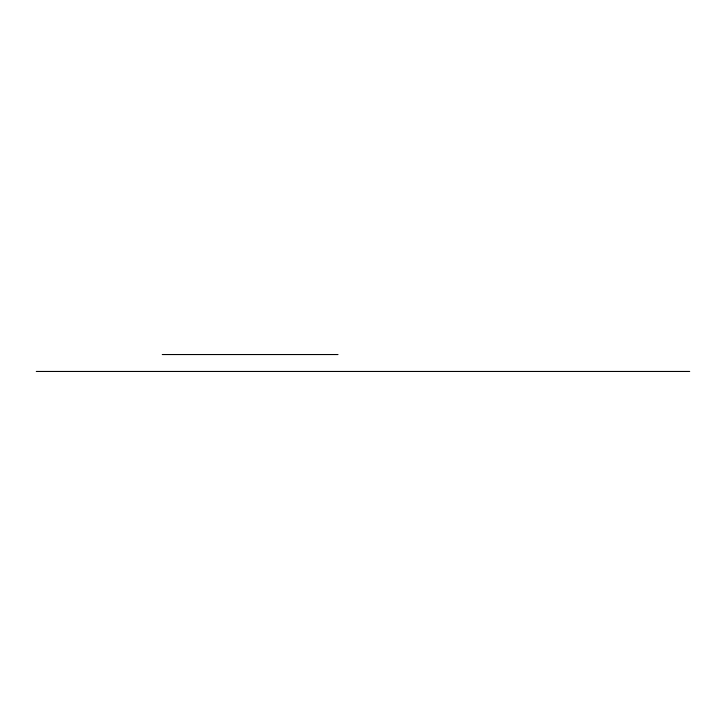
<?xml version="1.0" encoding="UTF-8"?>
<svg xmlns="http://www.w3.org/2000/svg" width="726" height="726" viewBox="0 0 726 726"><rect width="100%" height="100%" fill="white"/><g stroke="black" fill="none" stroke-linecap="round" stroke-linejoin="round"><path stroke-width="1.09" d="M162.27 354.542L338.007 354.542M36.3 371.458L689.7 371.458"/></g></svg>
